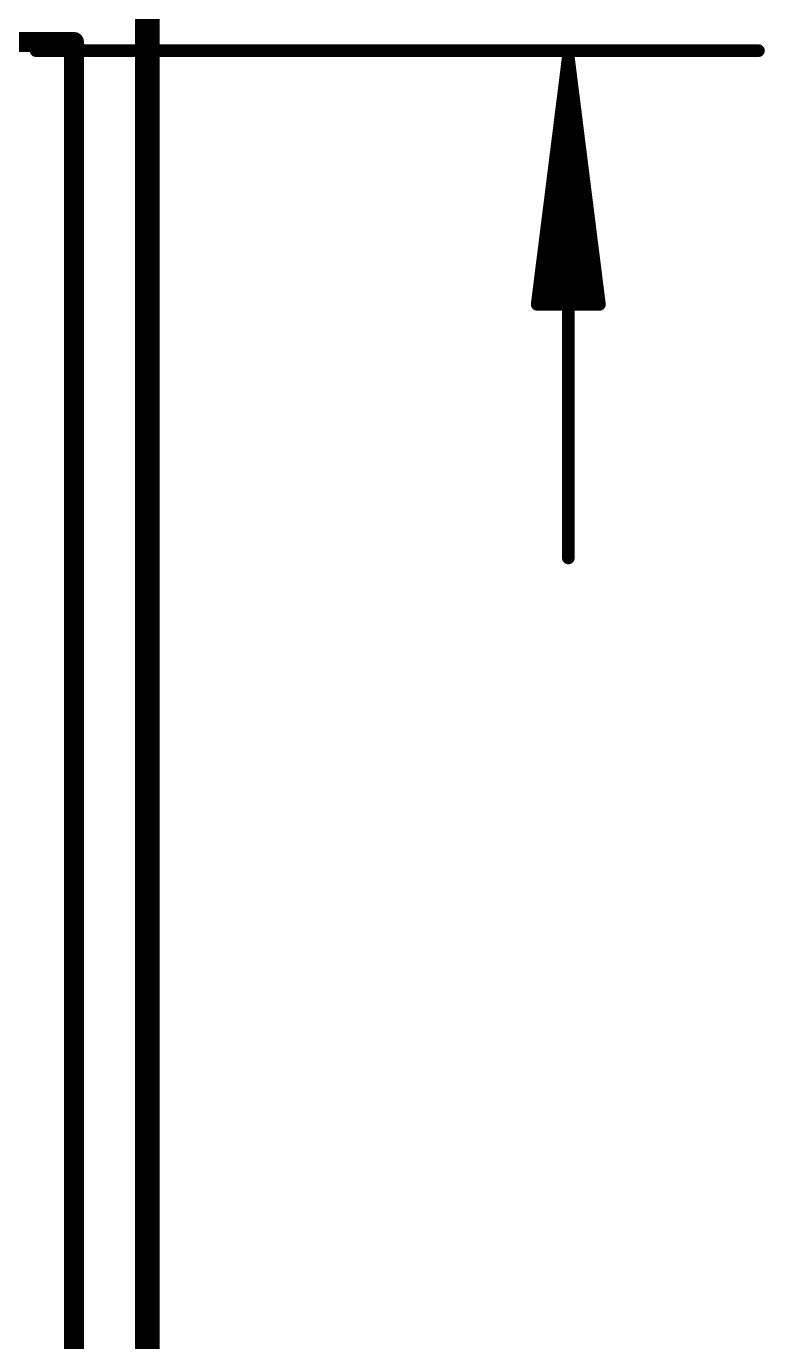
# Model space of a CAD drawing. Extents: x -8.6 to 41.9, y -5.2 to 49.8.
# Drawn here: x 34.32 to 41.89, y 23.6 to 37.08 of the extents above; entities that cross this region are included whole.
import ezdxf

# ---------------------------------------------------------------- set-up
doc = ezdxf.new("R2010")
doc.units = 0
for name, color, linetype in [('1', 12, 'CONTINUOUS'), ('16', 5, 'CONTINUOUS'), ('20', 53, 'CONTINUOUS'), ('22', 6, 'CONTINUOUS')]:
    doc.layers.add(name, color=color, linetype=linetype)

msp = doc.modelspace()

# ---------------------------------------------------------------- linework, layer by layer
at = {"layer": '1'}
for points, const_width in [([(35.56, 41.91), (35.56, -5.08)], 0.254), ([(34.417, 36.83), (41.828, 36.83)], 0.13), ([(39.878, 36.765), (39.5588, 34.23)], 0.13), ([(39.878, 36.765), (39.618, 34.23)], 0.13), ([(39.878, 36.765), (39.748, 34.23)], 0.13), ([(39.878, 36.765), (39.878, 31.63)], 0.13), ([(40.1972, 34.23), (39.878, 36.765)], 0.13), ([(40.008, 34.23), (39.878, 36.765)], 0.13), ([(40.138, 34.23), (39.878, 36.765)], 0.13), ([(39.5588, 34.23), (40.1972, 34.23)], 0.13)]:
    msp.add_lwpolyline(points, dxfattribs=dict(at, const_width=const_width))
at = {"layer": '1', "const_width": 0.065}
for points in [[(34.417, 36.8625, 1), (34.417, 36.7975)], [(39.9105, 36.765, 1), (39.8455, 36.765)], [(39.9102, 36.7691, 1), (39.8458, 36.7609)], [(39.9105, 36.7633, 1), (39.8455, 36.7667)], [(39.9105, 36.7667, 1), (39.8455, 36.7633)], [(39.9103, 36.7683, 1), (39.8457, 36.7617)], [(39.9103, 36.7617, 1), (39.8457, 36.7683)], [(39.9102, 36.7609, 1), (39.8458, 36.7691)], [(41.828, 36.7975, 1), (41.828, 36.8625)], [(39.5265, 34.2341, 1), (39.591, 34.2259)], [(39.5588, 34.2625, 1), (39.5588, 34.1975)], [(39.5857, 34.2333, 1), (39.6503, 34.2267)], [(39.7155, 34.2317, 1), (39.7805, 34.2283)], [(39.9755, 34.2283, 1), (40.0405, 34.2317)], [(40.1057, 34.2267, 1), (40.1703, 34.2333)], [(40.165, 34.2259, 1), (40.2295, 34.2341)], [(40.1972, 34.1975, 1), (40.1972, 34.2625)], [(39.8455, 31.63, 1), (39.9105, 31.63)]]:
    msp.add_lwpolyline(points, format="xyb", dxfattribs=at)
at = {"layer": '16', "const_width": 0.254}
msp.add_lwpolyline([(35.56, 41.91), (35.56, -5.08)], dxfattribs=at)
at = {"layer": '20'}
msp.add_line((35.56, -2.54), (35.56, 39.37), dxfattribs=at)
at = {"layer": '22', "const_width": 0.2032}
for points in [[(34.807, 36.919), (1.007, 36.919)], [(34.807, 0.419), (34.807, 36.919)]]:
    msp.add_lwpolyline(points, dxfattribs=at)
at = {"layer": '22', "const_width": 0.1016}
for points in [[(34.8578, 36.919, 1), (34.7562, 36.919)], [(34.807, 36.8682, 1), (34.807, 36.9698)]]:
    msp.add_lwpolyline(points, format="xyb", dxfattribs=at)

doc.saveas('drawing.dxf')
